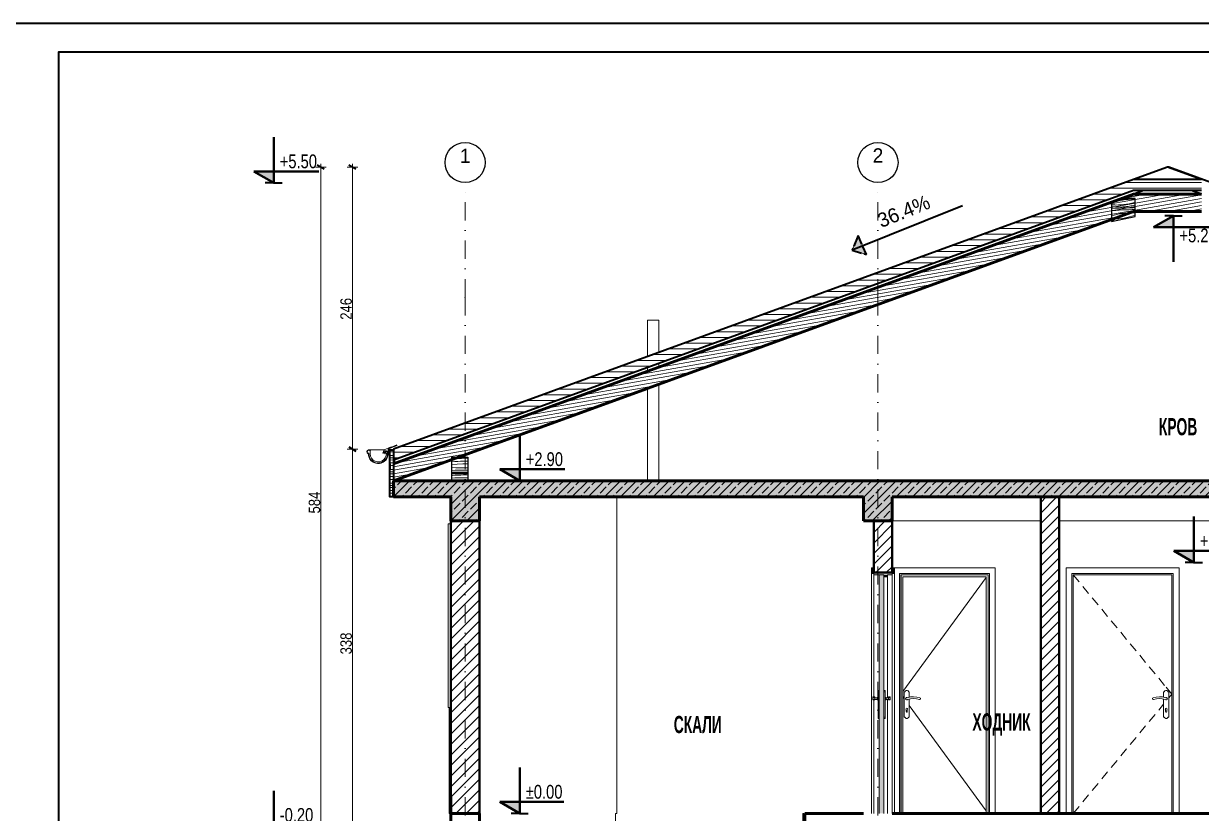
# Model space of a CAD drawing. Extents: x -1929 to 256751, y -18317 to 36108.
# Drawn here: x 102074 to 112345, y 10189 to 17075 of the extents above; entities that cross this region are included whole.
import ezdxf

# ---------------------------------------------------------------- set-up
doc = ezdxf.new("R2010")
doc.units = 0
doc.header["$LTSCALE"] = 5
doc.header["$MEASUREMENT"] = 0
doc.linetypes.add('- Осеви линии', pattern=[670.277762, 317.5, -176.388889, 0, -176.388874])
doc.linetypes.add('- Скирити линии', pattern=[245, 200, -45])
for name, color, linetype, lineweight in [('1', 8, 'Continuous', 13), ('101', 253, 'Continuous', 15), ('13', 54, 'Continuous', 18), ('141', 8, 'Continuous', 35), ('164', 255, 'Continuous', 15), ('18', 9, 'Continuous', 15), ('21', 7, 'Continuous', 50), ('27', 7, 'Continuous', 40), ('29', 7, 'Continuous', 50), ('41', 7, 'Continuous', 35), ('46', 9, 'Continuous', 35), ('7', 7, 'Continuous', 25), ('85', 252, 'Continuous', 20)]:
    doc.layers.add(name, color=color, linetype=linetype, lineweight=lineweight)
for name, color, linetype, lineweight, true_color in [('162', 7, 'Continuous', 15, 0xaaaaaa), ('168', 7, 'Continuous', 15, 0x5e5e5e), ('172', 7, 'Continuous', 15, 0xbf8080), ('174', 7, 'Continuous', 15, 0xc09f81), ('184', 7, 'Continuous', 0, 0xe8e8e8), ('3', 7, 'Continuous', 18, 0x7c7c7c), ('4', 7, 'Continuous', 20, 0x3e3e3e), ('45', 7, 'Continuous', 35, 0x404040), ('65', 7, 'Continuous', 20, 0x4e4e4e), ('81', 7, 'Continuous', 20, 0x6a6a6a), ('87', 7, 'Continuous', 20, 0x6a6a6a), ('88', 7, 'Continuous', 20, 0x5e5e5e), ('89', 7, 'Continuous', 20, 0x111111)]:
    doc.layers.add(name, color=color, linetype=linetype, lineweight=lineweight, true_color=true_color)
doc.styles.add('GENERATED_STYLE_4', font='arial.ttf')
doc.styles.add('GENERATED_STYLE_6', font='Cambria Math.ttf')
doc.styles.add('GENERATED_STYLE_7', font='GOTHICBI.TTF')
pattern_1 = [(45, (48941.574, 10189.11), (-45.96196, 45.96196), [])]
pattern_2 = [(45, (48941.57, 10189.11), (-70.71071, 70.71071), []), (45, (48906.22, 10224.47), (-70.71071, 70.71071), [75.00004, -25.00001])]
pattern_3 = [(10, (48941.574, 10189.113), (-5.209448, 29.544247), [])]
pattern_4 = [(0, (48941.574, 10189.113), (0, 50.000024), [])]

# ---------------------------------------------------------------- blocks, each defined once
blk = doc.blocks.new('*X247')
at = {"layer": '81', "color": 251, "linetype": 'Continuous', "lineweight": 20, "true_color": 0x6a6a6a}
for p, q in [((93.58, 221.14), (93.76, 221.14)), ((93.58, 220.58), (93.66, 220.58)), ((93.58, 220.13), (94.53, 220.18)), ((93.66, 220.58), (94.14, 220.62)), ((93.76, 221.14), (93.87, 221.15)), ((93.87, 221.15), (93.98, 221.15)), ((93.98, 221.15), (94.09, 221.16)), ((94.09, 221.16), (94.2, 221.16)), ((94.14, 220.62), (94.62, 220.65)), ((94.2, 221.16), (94.31, 221.17)), ((94.31, 221.17), (94.42, 221.17)), ((94.42, 221.17), (94.54, 221.17)), ((94.53, 220.18), (95.49, 220.21)), ((94.54, 221.17), (94.65, 221.18)), ((94.62, 220.65), (95.11, 220.67)), ((94.65, 221.18), (95.31, 221.19)), ((95.11, 220.67), (95.59, 220.68)), ((95.31, 221.19), (95.97, 221.2)), ((95.49, 220.21), (96.38, 220.21)), ((95.59, 220.68), (96.07, 220.69)), ((95.97, 221.2), (96.38, 221.19)), ((96.07, 220.69), (96.38, 220.69)), ((93.58, 219.57), (94.27, 219.56)), ((93.58, 219.09), (94.16, 219.11)), ((93.58, 218.75), (93.67, 218.75)), ((93.67, 218.75), (93.78, 218.76)), ((93.78, 218.76), (93.89, 218.76)), ((93.89, 218.76), (94, 218.77)), ((94, 218.77), (94.11, 218.77)), ((94.11, 218.77), (94.22, 218.77)), ((94.16, 219.11), (94.92, 219.13)), ((94.22, 218.77), (94.88, 218.79)), ((94.27, 219.56), (95.06, 219.56)), ((94.88, 218.79), (95.55, 218.79)), ((94.92, 219.13), (95.69, 219.15)), ((95.06, 219.56), (95.84, 219.55)), ((95.55, 218.79), (96.21, 218.79)), ((95.69, 219.15), (96.38, 219.15)), ((95.84, 219.55), (96.38, 219.55)), ((96.21, 218.79), (96.38, 218.78))]:
    blk.add_line(p, q, dxfattribs=at)
blk = doc.blocks.new('*X250')
at = {"layer": '81', "color": 251, "linetype": 'Continuous', "lineweight": 20, "true_color": 0x6a6a6a}
for p, q in [((208.65, 265.4), (208.7, 265.4)), ((208.65, 265.04), (208.94, 265.03)), ((208.7, 265.4), (208.83, 265.39)), ((208.83, 265.39), (208.97, 265.38)), ((208.94, 265.03), (209.35, 265.03)), ((208.97, 265.38), (209.11, 265.37)), ((209.11, 265.37), (209.25, 265.37)), ((209.25, 265.37), (209.38, 265.36)), ((209.26, 265.95), (209.55, 265.99)), ((209.35, 265.03), (209.77, 265.02)), ((209.85, 265.37), (209.38, 265.36)), ((209.55, 265.99), (209.98, 266.09)), ((209.77, 265.02), (210.19, 265.01)), ((210.32, 265.39), (209.85, 265.37)), ((209.98, 266.09), (210.41, 266.21)), ((210.19, 265.01), (210.3, 265.01)), ((210.3, 265.01), (210.41, 265.01)), ((210.79, 265.43), (210.32, 265.39)), ((210.41, 266.21), (210.49, 266.23)), ((210.41, 265.01), (210.51, 265.01)), ((210.49, 266.23), (210.56, 266.25)), ((210.51, 265.01), (210.62, 265.02)), ((210.56, 266.25), (210.64, 266.27)), ((210.62, 265.02), (210.73, 265.03)), ((210.64, 266.27), (210.72, 266.28)), ((210.72, 266.28), (210.8, 266.29)), ((210.73, 265.03), (210.83, 265.04)), ((211.26, 265.49), (210.79, 265.43)), ((210.8, 266.29), (210.87, 266.3)), ((210.83, 265.04), (210.94, 265.05)), ((210.87, 266.3), (210.95, 266.31)), ((210.94, 265.05), (211.05, 265.07)), ((210.95, 266.31), (211.03, 266.31)), ((211.03, 266.31), (211.3, 266.33)), ((211.29, 265.1), (211.05, 265.07)), ((211.72, 265.58), (211.26, 265.49)), ((211.54, 265.13), (211.29, 265.1)), ((211.3, 266.33), (211.56, 266.35)), ((211.78, 265.16), (211.54, 265.13)), ((211.56, 266.35), (211.83, 266.36)), ((212.18, 265.68), (211.72, 265.58)), ((212.02, 265.2), (211.78, 265.16)), ((211.83, 266.36), (212.1, 266.37)), ((212.26, 265.24), (212.02, 265.2)), ((212.1, 266.37), (212.36, 266.39)), ((212.63, 265.81), (212.18, 265.68)), ((212.5, 265.29), (212.26, 265.24)), ((212.36, 266.39), (212.63, 266.39)), ((212.74, 265.34), (212.5, 265.29)), ((212.63, 266.39), (212.78, 266.4)), ((212.78, 265.85), (212.63, 265.81)), ((212.78, 265.35), (212.74, 265.34)), ((208.65, 264.76), (208.66, 264.76)), ((208.65, 264.36), (208.84, 264.38)), ((208.65, 263.52), (208.69, 263.53)), ((208.65, 262.97), (208.68, 262.97)), ((208.66, 264.76), (209.36, 264.79)), ((208.68, 262.97), (208.82, 262.96)), ((208.69, 263.53), (209.13, 263.59)), ((208.82, 262.96), (208.96, 262.96)), ((208.84, 264.38), (209.41, 264.42)), ((209.43, 262.96), (208.96, 262.96)), ((209.13, 263.59), (209.56, 263.68)), ((209.36, 264.79), (210.06, 264.82)), ((209.41, 264.42), (209.98, 264.46)), ((209.9, 262.98), (209.43, 262.96)), ((209.56, 263.68), (209.99, 263.8)), ((210.37, 263.03), (209.9, 262.98)), ((209.98, 264.46), (210.55, 264.5)), ((209.99, 263.8), (210.06, 263.83)), ((210.06, 264.82), (210.75, 264.85)), ((210.06, 263.83), (210.14, 263.85)), ((210.14, 263.85), (210.22, 263.86)), ((210.22, 263.86), (210.29, 263.88)), ((210.29, 263.88), (210.37, 263.89)), ((210.37, 263.89), (210.45, 263.9)), ((210.83, 263.09), (210.37, 263.03)), ((210.45, 263.9), (210.53, 263.91)), ((210.53, 263.91), (210.61, 263.91)), ((210.55, 264.5), (211.12, 264.52)), ((210.61, 263.91), (210.87, 263.93)), ((210.75, 264.85), (211.45, 264.86)), ((211.3, 263.17), (210.83, 263.09)), ((210.87, 263.93), (211.14, 263.94)), ((211.12, 264.52), (211.69, 264.54)), ((211.14, 263.94), (211.41, 263.96)), ((211.76, 263.28), (211.3, 263.17)), ((211.41, 263.96), (211.67, 263.97)), ((211.45, 264.86), (212.15, 264.88)), ((211.67, 263.97), (211.94, 263.98)), ((211.69, 264.54), (212.26, 264.56)), ((212.21, 263.4), (211.76, 263.28)), ((211.94, 263.98), (212.2, 263.99)), ((212.15, 264.88), (212.24, 264.88)), ((212.2, 263.99), (212.47, 264)), ((212.66, 263.55), (212.21, 263.4)), ((212.24, 264.88), (212.34, 264.89)), ((212.26, 264.56), (212.78, 264.56)), ((212.34, 264.89), (212.43, 264.89)), ((212.43, 264.89), (212.52, 264.9)), ((212.47, 264), (212.74, 264)), ((212.52, 264.9), (212.62, 264.9)), ((212.62, 264.9), (212.71, 264.9)), ((212.66, 263.55), (212.78, 263.55)), ((212.71, 264.9), (212.78, 264.91)), ((212.74, 264), (212.78, 264.01)), ((208.65, 262.63), (208.93, 262.62)), ((208.93, 262.62), (209.21, 262.62))]:
    blk.add_line(p, q, dxfattribs=at)
blk = doc.blocks.new('*X251')
at = {"layer": '81', "color": 251, "linetype": 'Continuous', "lineweight": 20, "true_color": 0x6a6a6a}
for p, q in [((82.81, 222.3), (83.41, 222.32)), ((82.81, 221.68), (83.05, 221.68)), ((82.81, 221.25), (82.92, 221.25)), ((82.81, 220.9), (82.88, 220.9)), ((82.81, 220.39), (83.16, 220.4)), ((82.81, 219.91), (83.06, 219.92)), ((82.88, 220.9), (83.41, 220.91)), ((82.92, 221.25), (83.41, 221.26)), ((83.05, 221.68), (83.41, 221.67)), ((83.06, 219.92), (83.41, 219.92)), ((83.16, 220.4), (83.41, 220.4)), ((82.81, 219.27), (83.41, 219.27)), ((82.81, 218.85), (83.25, 218.86)), ((82.81, 218.5), (83.11, 218.51)), ((82.81, 218), (83.22, 218)), ((83.11, 218.51), (83.41, 218.5)), ((83.22, 218), (83.41, 218)), ((83.25, 218.86), (83.41, 218.86)), ((82.81, 217.52), (83.41, 217.52)), ((82.81, 216.87), (82.99, 216.86)), ((82.81, 216.46), (82.83, 216.46)), ((82.81, 216.1), (83.35, 216.1)), ((82.83, 216.46), (83.41, 216.46)), ((82.99, 216.86), (83.41, 216.86)), ((83.35, 216.1), (83.41, 216.1)), ((82.81, 215.6), (83.28, 215.6)), ((82.81, 215.12), (83.17, 215.12)), ((83.17, 215.12), (83.41, 215.12)), ((83.28, 215.6), (83.41, 215.6))]:
    blk.add_line(p, q, dxfattribs=at)
blk = doc.blocks.new('*X252')
at = {"layer": '81', "color": 251, "linetype": 'Continuous', "lineweight": 20, "true_color": 0x6a6a6a}
for p, q in [((93.58, 218.21), (93.72, 218.22)), ((93.58, 217.75), (94.11, 217.77)), ((93.72, 218.22), (94.2, 218.24)), ((94.11, 217.77), (95.07, 217.8)), ((94.2, 218.24), (94.68, 218.27)), ((94.68, 218.27), (95.17, 218.28)), ((95.07, 217.8), (96.02, 217.81)), ((95.17, 218.28), (95.65, 218.29)), ((95.65, 218.29), (96.13, 218.29)), ((96.02, 217.81), (96.38, 217.8)), ((96.13, 218.29), (96.38, 218.28))]:
    blk.add_line(p, q, dxfattribs=at)

msp = doc.modelspace()

# ---------------------------------------------------------------- hatches: boundary and pattern name
at = {"linetype": 'Continuous', "lineweight": 0}
for points in [[(104255.2, 15685.7), (104255.2, 15785.7), (104082.2, 15785.7)], [(112100.6, 15399.5), (111927.6, 15299.5), (112100.6, 15299.5)], [(106400.4, 13089.1), (106400.4, 13189.1), (106227.4, 13189.1)], [(112278.2, 12377.6), (112278.2, 12477.6), (112105.2, 12477.6)], [(106400.4, 10189.1), (106400.4, 10289.1), (106227.4, 10289.1)]]:
    msp.add_hatch(color=256, dxfattribs=at).paths.add_polyline_path(points)
at = {"layer": '1', "linetype": 'Continuous', "lineweight": 13, "true_color": 0x2b2b2b}
h = msp.add_hatch(dxfattribs=at)
h.set_pattern_fill('1_СТОМАНОБЕТОН_0001', color=250, scale=50.000024, style=0, pattern_type=2)
h.set_pattern_definition(pattern_2)
h.paths.add_polyline_path([(105799.4, 13089.1), (105299.4, 13089.1), (105299.4, 12949.1), (105799.4, 12949.1)])
h = msp.add_hatch(dxfattribs=at)
h.set_pattern_fill('1_СТОМАНОБЕТОН_0001', color=250, scale=50.000024, style=0, pattern_type=2)
h.set_pattern_definition(pattern_2)
h.paths.add_polyline_path([(105799.4, 13089.1), (105799.4, 12739.1), (106049.4, 12739.1), (106049.4, 13089.1)])
h = msp.add_hatch(dxfattribs=at)
h.set_pattern_fill('1_СТОМАНОБЕТОН_0001', color=250, scale=50.000024, style=0, pattern_type=2)
h.set_pattern_definition(pattern_2)
h.paths.add_polyline_path([(109397.1, 12949.1), (109397.1, 13089.1), (106049.4, 13089.1), (106049.4, 12949.1)])
h = msp.add_hatch(dxfattribs=at)
h.set_pattern_fill('1_СТОМАНОБЕТОН_0001', color=250, scale=50.000024, style=0, pattern_type=2)
h.set_pattern_definition(pattern_2)
h.paths.add_polyline_path([(109647.1, 13089.1), (109397.1, 13089.1), (109397.1, 12739.1), (109647.1, 12739.1)])
h = msp.add_hatch(dxfattribs=at)
h.set_pattern_fill('1_СТОМАНОБЕТОН_0001', color=250, scale=50.000024, style=0, pattern_type=2)
h.set_pattern_definition(pattern_2)
h.paths.add_polyline_path([(109647.1, 13089.1), (109647.1, 12949.1), (114554.1, 12949.1), (114554.1, 13089.1)])
at = {"layer": '13', "linetype": 'Continuous', "lineweight": 18}
h = msp.add_hatch(dxfattribs=at)
h.set_pattern_fill('INSULATION_BATT__0001', color=54, scale=50.000024, style=0, pattern_type=2)
h.set_pattern_definition([(60, (48941.574, 10189.11), (-64.95194, 37.50002), []), (120, (48941.574, 10189.11), (64.95194, 37.50002), [])])
h.paths.add_polyline_path([(105807.6, 9899.1), (105707.7, 9899.1), (105707.7, 6589.1), (105807.7, 6589.1), (105807.6, 10339.1)])
at = {"layer": '162', "linetype": 'Continuous', "lineweight": 15, "true_color": 0xaaaaaa}
msp.add_hatch(color=253, dxfattribs=at).paths.add_polyline_path([(109351, 15226.3), (109299, 15101.1), (109424.5, 15061.6)])
at = {"layer": '168', "linetype": 'Continuous', "lineweight": 15, "true_color": 0x5e5e5e}
h = msp.add_hatch(dxfattribs=at)
h.set_pattern_fill('COMMON_BRICK_0001', color=251, scale=50.000024, style=0, pattern_type=2)
h.set_pattern_definition(pattern_1)
h.paths.add_polyline_path([(110943.5, 10189.1), (111103.5, 10189.1), (111103.5, 12949.1), (110943.5, 12949.1)])
h = msp.add_hatch(dxfattribs=at)
h.set_pattern_fill('COMMON_BRICK_0001', color=251, scale=50.000024, style=0, pattern_type=2)
h.set_pattern_definition(pattern_1)
h.paths.add_polyline_path([(106049.4, 12739.1), (105799.4, 12739.1), (105799.4, 10189.1), (106049.4, 10189.1)])
h = msp.add_hatch(dxfattribs=at)
h.set_pattern_fill('COMMON_BRICK_0001', color=251, scale=50.000024, style=0, pattern_type=2)
h.set_pattern_definition(pattern_1)
h.paths.add_polyline_path([(109647.1, 12289.1), (109647.1, 12739.1), (109487.1, 12739.1), (109487.1, 12289.1)])
at = {"layer": '172', "linetype": 'Continuous', "lineweight": 15, "true_color": 0xbf8080}
h = msp.add_hatch(dxfattribs=at)
h.set_pattern_fill('ROOF_TILE_0001', color=23, scale=50.000024, style=0, pattern_type=2)
h.set_pattern_definition(pattern_4)
h.paths.add_polyline_path([(111752.9, 15714.7), (105299.4, 13365.8), (105299.4, 13270), (111752.9, 15618.9)])
h = msp.add_hatch(dxfattribs=at)
h.set_pattern_fill('ROOF_TILE_0001', color=23, scale=50.000024, style=0, pattern_type=2)
h.set_pattern_definition(pattern_4)
h.paths.add_polyline_path([(112345.1, 15715), (111752.9, 15714.7), (111752.9, 15694.6), (111752.9, 15618.9), (112345.1, 15619.2)])
at = {"layer": '174', "linetype": 'Continuous', "lineweight": 15, "true_color": 0xc09f81}
h = msp.add_hatch(dxfattribs=at)
h.set_pattern_fill('4_10_ДЪРВЕСИНА_0001', color=33, scale=50.000024, style=0, pattern_type=2)
h.set_pattern_definition(pattern_3)
h.paths.add_polyline_path([(111752.9, 15587), (105299.4, 13238.1), (105299.4, 13089.1), (111752.9, 15438)])
h = msp.add_hatch(dxfattribs=at)
h.set_pattern_fill('4_10_ДЪРВЕСИНА_0001', color=33, scale=50.000024, style=0, pattern_type=2)
h.set_pattern_definition(pattern_3)
h.paths.add_polyline_path([(112345.1, 15587.3), (111752.9, 15587), (111752.9, 15438), (112345.1, 15438.3)])
at = {"layer": '18', "linetype": 'Continuous', "lineweight": 15}
for points in [[(105799.4, 13089.1), (105299.4, 13089.1), (105299.4, 12949.1), (105799.4, 12949.1)], [(105799.4, 13089.1), (105799.4, 12739.1), (106049.4, 12739.1), (106049.4, 13089.1)], [(109397.1, 12949.1), (109397.1, 13089.1), (106049.4, 13089.1), (106049.4, 12949.1)], [(109647.1, 13089.1), (109397.1, 13089.1), (109397.1, 12739.1), (109647.1, 12739.1)], [(109647.1, 13089.1), (109647.1, 12949.1), (114554.1, 12949.1), (114554.1, 13089.1)]]:
    msp.add_hatch(color=9, dxfattribs=at).paths.add_polyline_path(points)
at = {"layer": '184', "linetype": 'Continuous', "lineweight": 0, "true_color": 0xe8e8e8}
for points in [[(109468.1, 12281.1), (109487.1, 12281.1), (109487.1, 12331.1), (109468.1, 12331.1)], [(109666.1, 12281.1), (109666.1, 12331.1), (109647.1, 12331.1), (109647.1, 12281.1)], [(109487.1, 12269.1), (109647.1, 12269.1), (109647.1, 12289.1), (109487.1, 12289.1)], [(109535.1, 10189.1), (109575.1, 10189.1), (109575.1, 12269.1), (109535.1, 12269.1)], [(109575.1, 12253.1), (109607.1, 12253.1), (109607.1, 12269.1), (109575.1, 12269.1)]]:
    msp.add_hatch(color=254, dxfattribs=at).paths.add_polyline_path(points)

# ---------------------------------------------------------------- linework, layer by layer
at = {"layer": '1', "linetype": 'Continuous', "lineweight": 13}
msp.add_line((105083.9, 13358.4), (105218.5, 13358.4), dxfattribs=at)
at = {"layer": '1', "color": 250, "linetype": 'Continuous', "lineweight": 13, "true_color": 0x2b2b2b, "flags": 128}
for points in [[(109351, 15226.3), (109299, 15101.1), (109424.5, 15061.6)], [(105807.6, 9899.1), (105707.7, 9899.1), (105707.7, 6589.1), (105807.7, 6589.1), (105807.6, 10339.1)]]:
    msp.add_lwpolyline(points, close=True, dxfattribs=at)
for points in [[(105099, 13346.8, 1.5649102), (105076.9, 13326.7)], [(105099, 13346.8, 1.5649102), (105076.9, 13326.7)], [(105254, 13366.3), (105247.3, 13315.6, -0.9375265), (105084.6, 13325.2), (105084.7, 13329), (105080, 13329.6), (105079.9, 13325.7, 0.9410592), (105252, 13315), (105258.7, 13366.4)], [(105245.8, 13317), (105247.6, 13336.5, 1.9320395), (105228.2, 13325.1)], [(105245.8, 13317), (105247.6, 13336.5, 1.9320395), (105228.2, 13325.1)]]:
    msp.add_lwpolyline(points, format="xyb", dxfattribs=at)
for points in [[(105278.6, 13383.8), (105219.3, 13360.1), (105206.9, 13331), (105211.2, 13329.2), (105215.9, 13340)], [(105283.7, 13383.2), (105252.2, 13370.6)], [(105254, 13366.3), (105285.5, 13378.9)], [(105330.2, 13401.8), (105283.7, 13383.2)], [(105285.5, 13378.9), (105331.9, 13397.5)], [(105299.4, 13365.8), (105299.4, 13270), (105299.4, 13238.1), (105299.4, 13089.1)]]:
    msp.add_lwpolyline(points, dxfattribs=at)
at = {"layer": '1', "color": 250, "linetype": 'Continuous', "lineweight": 13, "true_color": 0x2b2b2b}
for centre, radius, start, end in [((105083.9, 13342.4), 13.9, 9.69195, 244.15918), ((105083.9, 13342.4), 13.9, 9.68887, 244.15611), ((105166.4, 13325.4), 71.5, 164.32559, 3.11254), ((105166.4, 13325.4), 71.5, 164.32252, 3.10947), ((105235.9, 13337.1), 8, 353.08861, 283.95205), ((105235.9, 13337.1), 8, 353.08554, 283.94898)]:
    msp.add_arc(centre, radius, start, end, dxfattribs=at)
at = {"layer": '101', "color": 253, "linetype": 'Continuous', "lineweight": 15}
for p, q in [((109666.1, 12331.1), (109667.3, 12331.1)), ((109667.3, 12331.1), (109667.3, 10189.1)), ((109667.9, 12331.1), (109667.3, 12331.1)), ((109668, 10189.1), (109667.9, 12331.1)), ((109667.9, 12331.1), (109669.3, 12331.1)), ((110547.2, 12331.1), (109669.3, 12331.1)), ((109669.3, 12331.1), (109669.3, 10189.1)), ((110547.2, 10189.1), (110547.2, 12331.1)), ((110547.2, 10189.1), (110547.2, 12331.1)), ((110547.2, 12331.1), (110547.2, 12331.1)), ((111165.6, 10189.1), (111165.6, 12331.1)), ((111165.6, 12331.1), (112149.6, 12331.1)), ((112149.6, 12331.1), (112149.6, 10189.1)), ((112149.6, 12331.1), (112149.7, 12331.1)), ((112149.7, 12331.1), (112149.7, 10189.1)), ((109469.2, 10189.1), (109469.2, 12281.1)), ((109487.1, 12281.1), (109487.1, 12269.1)), ((109488.2, 11206.2), (109488.2, 12269.1)), ((109535.1, 12269.1), (109535.1, 10189.1)), ((109607.1, 12253.1), (109575.1, 12253.1)), ((109576.2, 11261.1), (109576.2, 12253.1)), ((109607.1, 12269.1), (109607.1, 12253.1)), ((109647.1, 12269.1), (109607.1, 12269.1)), ((109608.2, 12253.1), (109607.1, 12253.1)), ((109608.2, 12269.1), (109608.2, 12253.1)), ((109608.2, 11197.1), (109608.2, 12253.1)), ((109608.2, 12253.1), (109608.2, 11197.1)), ((109647.1, 12281.1), (109647.1, 12269.1)), ((109648.2, 12269.1), (109647.1, 12269.1)), ((109648.2, 10189.1), (109648.2, 12281.1)), ((109648.2, 10189.1), (109648.2, 12269.1)), ((109667.2, 12281.1), (109666.1, 12281.1)), ((109667.2, 10189.1), (109667.2, 12281.1)), ((109668, 12281.1), (109668, 10189.1)), ((109669.2, 12281.1), (109668, 12281.1)), ((109669.2, 10189.1), (109669.2, 12281.1)), ((109713.2, 10189.1), (109713.2, 12281.1)), ((109713.2, 10189.1), (109713.2, 12281.1)), ((109713.2, 12281.1), (110497.2, 12281.1)), ((109725.2, 10189.1), (109725.2, 12269.1)), ((109725.2, 12269.1), (110485.2, 12269.1)), ((109725.3, 12269.1), (109725.3, 12253.1)), ((109725.3, 12253.1), (109725.3, 10189.1)), ((109741.3, 10189.1), (109741.3, 12253.1)), ((109741.3, 10189.1), (109741.3, 12253.1)), ((109741.3, 12253.1), (110469.3, 12253.1)), ((110469.3, 12253.1), (110469.3, 10189.1)), ((110485.2, 12269.1), (110485.2, 10189.1)), ((110497.2, 12281.1), (110497.2, 10189.1)), ((111215.6, 12281.1), (111215.6, 10189.1)), ((112099.6, 12281.1), (111215.6, 12281.1)), ((111215.7, 12281.1), (111215.7, 10189.1)), ((111227.7, 12269.1), (111227.7, 10189.1)), ((111227.7, 12269.1), (111227.7, 10189.1)), ((112087.7, 12269.1), (111227.7, 12269.1)), ((112087.7, 10189.1), (112087.7, 12269.1)), ((112099.6, 10189.1), (112099.6, 12281.1)), ((109481, 11203.4), (109480.9, 11196.3)), ((109480.9, 11196.3), (109480.9, 11192.8)), ((109495.9, 11196.3), (109480.9, 11196.3)), ((109495.9, 11196.3), (109480.9, 11196.3)), ((109481, 11206.2), (109481, 11203.4)), ((109496, 11206.2), (109481, 11206.2)), ((109496, 11203.4), (109495.9, 11196.3)), ((109495.9, 11196.3), (109495.9, 11192.8)), ((109496.1, 11204.4), (109496, 11206.2)), ((109496, 11206.2), (109496, 11203.4)), ((109496.1, 11198.2), (109496.1, 11204.4)), ((109496.1, 11197.1), (109496.1, 11198.9)), ((109496.1, 11198.9), (109496.1, 11198.2)), ((109496.1, 11195.6), (109496.1, 11197.1)), ((109496.1, 11197.1), (109516.1, 11197.1)), ((109516.1, 11197.1), (109518.1, 11199.1)), ((109516.1, 11195.6), (109516.1, 11197.1)), ((109518.1, 11199.1), (109526.1, 11199.1)), ((109526.1, 11256.7), (109526.1, 11261.1)), ((109535.1, 11261.1), (109526.1, 11261.1)), ((109526.1, 11249.1), (109526.1, 11256.7)), ((109526.1, 11029.1), (109526.1, 11249.1)), ((109535.1, 11249.1), (109526.1, 11249.1)), ((109576.1, 11256.7), (109576.1, 11261.1)), ((109576.1, 11261.1), (109586.1, 11261.1)), ((109576.1, 11249.1), (109576.1, 11256.7)), ((109576.1, 11029.1), (109576.1, 11249.1)), ((109576.1, 11249.1), (109586.1, 11249.1)), ((109586.1, 11261.1), (109586.1, 11256.7)), ((109586.1, 11256.7), (109586.1, 11261.1)), ((109586.1, 11256.7), (109586.1, 11249.1)), ((109586.1, 11249.1), (109586.1, 11256.7)), ((109586.1, 11249.1), (109586.2, 11199.1)), ((109586.1, 11029.1), (109586.1, 11249.1)), ((109586.1, 11197.2), (109586.1, 11199.1)), ((109594.1, 11199.1), (109586.1, 11199.1)), ((109586.1, 11192.2), (109586.1, 11197.2)), ((109596.1, 11197.1), (109594.1, 11199.1)), ((109596.1, 11195.6), (109596.1, 11197.1)), ((109615.9, 11197.1), (109596.1, 11197.1)), ((109616, 11203.4), (109615.9, 11196.3)), ((109615.9, 11196.3), (109615.9, 11192.8)), ((109615.9, 11196.3), (109630.9, 11196.3)), ((109615.9, 11196.3), (109630.9, 11196.3)), ((109616, 11206.2), (109616, 11203.4)), ((109616, 11206.2), (109631, 11206.2)), ((109631, 11203.4), (109630.9, 11196.3)), ((109630.9, 11196.3), (109630.9, 11192.8)), ((109631.1, 11204.4), (109631, 11206.2)), ((109631, 11206.2), (109631, 11203.4)), ((109631.1, 11198.2), (109631.1, 11204.4)), ((109631.1, 11195.5), (109631.1, 11198.9)), ((109631.1, 11198.9), (109631.1, 11198.2)), ((109758.5, 11249.1), (109752.8, 11249.1)), ((109752.8, 11249.1), (109752.8, 11029.1)), ((109763.1, 11256.7), (109758.5, 11249.1)), ((109770.9, 11261.1), (109763.1, 11256.7)), ((109767.6, 11195.5), (109773.1, 11198.9)), ((109769.4, 11197.2), (109768.7, 11196.2)), ((109771.4, 11197.8), (109769.4, 11197.2)), ((109779.8, 11261.1), (109770.9, 11261.1)), ((109773.1, 11198.9), (109779.5, 11198.2)), ((109775.3, 11199.1), (109774.2, 11198.8)), ((109777.6, 11198.4), (109775.3, 11199.1)), ((109779.5, 11198.2), (109806.7, 11204.4)), ((109779.5, 11198.2), (109779.5, 11198.2)), ((109787.5, 11256.7), (109779.8, 11261.1)), ((109792.1, 11249.1), (109787.5, 11256.7)), ((109787.5, 11256.7), (109787.5, 11256.7)), ((109792.1, 11249.1), (109787.5, 11256.7)), ((109797.8, 11249.1), (109792.1, 11249.1)), ((109797.8, 11202.4), (109797.8, 11249.1)), ((109797.8, 11202.4), (109797.8, 11249.1)), ((109806.7, 11204.4), (109834.6, 11206.2)), ((109834.6, 11206.2), (109862.5, 11203.4)), ((109862.5, 11203.4), (109862.5, 11203.4)), ((109862.5, 11203.4), (109889.5, 11196.3)), ((109889.5, 11196.3), (109893.9, 11192.8)), ((109889.5, 11196.3), (109889.5, 11196.3)), ((109889.5, 11196.3), (109893.9, 11192.8)), ((111923.4, 11196.3), (111919, 11192.8)), ((111950.4, 11203.4), (111923.4, 11196.3)), ((111923.4, 11196.3), (111923.4, 11196.3)), ((111923.4, 11196.3), (111923.4, 11196.3)), ((111978.2, 11206.2), (111950.4, 11203.4)), ((112006.2, 11204.4), (111978.2, 11206.2)), ((112006.2, 11204.4), (112006.2, 11204.4)), ((112033.4, 11198.2), (112006.2, 11204.4)), ((112015.2, 11202.3), (112015.2, 11249.1)), ((112015.2, 11249.1), (112020.9, 11249.1)), ((112020.9, 11249.1), (112025.5, 11256.7)), ((112025.5, 11256.7), (112033.3, 11261.1)), ((112033.3, 11261.1), (112042.2, 11261.1)), ((112039.8, 11198.9), (112033.4, 11198.2)), ((112033.4, 11198.2), (112033.4, 11198.2)), ((112035.5, 11198.4), (112037.7, 11199.1)), ((112037.7, 11199.1), (112038.8, 11198.8)), ((112045.3, 11195.5), (112039.8, 11198.9)), ((112045.3, 11195.5), (112039.8, 11198.9)), ((112041.4, 11197.9), (112043.6, 11197.2)), ((112042.2, 11261.1), (112049.9, 11256.7)), ((112043.6, 11197.2), (112044.4, 11196.1)), ((112049.9, 11256.7), (112049.9, 11256.7)), ((112049.9, 11256.7), (112054.5, 11249.1)), ((112049.9, 11256.7), (112054.5, 11249.1)), ((112054.5, 11249.1), (112060.2, 11249.1)), ((112060.2, 11249.1), (112060.2, 11029.1)), ((112060.2, 11249.1), (112060.2, 11029.1)), ((105784.9, 10189.1), (105784.9, 11114.1)), ((109480.9, 11192.8), (109480.9, 11187.2)), ((109480.9, 11187.2), (109480.9, 11182.7)), ((109480.9, 11182.7), (109481, 11181.8)), ((109481, 11181.8), (109481.1, 11179.7)), ((109496, 11181.8), (109481, 11181.8)), ((109481.1, 11179.7), (109481.1, 11179.6)), ((109496.1, 11179.6), (109481.1, 11179.6)), ((109488.2, 10189.1), (109488.2, 11179.6)), ((109495.9, 11192.8), (109495.9, 11187.2)), ((109495.9, 11187.2), (109495.9, 11182.7)), ((109495.9, 11182.7), (109496, 11181.8)), ((109496, 11188.3), (109496, 11190.8)), ((109496, 11190.8), (109496.1, 11189.3)), ((109496, 11181.8), (109496, 11188.3)), ((109496.1, 11183.8), (109496, 11183.8)), ((109496, 11183.8), (109496, 11183.8)), ((109496.1, 11191.6), (109496.1, 11195.6)), ((109496.1, 11186.6), (109496.1, 11191.6)), ((109496.1, 11189.3), (109496.1, 11183.8)), ((109496.1, 11183.8), (109496.1, 11186.6)), ((109496.1, 11183.8), (109496.1, 11183.8)), ((109496.1, 11183.8), (109496.1, 11179.7)), ((109496.1, 11181.1), (109496.1, 11182.6)), ((109496.1, 11179.6), (109496.1, 11181.1)), ((109496.1, 11181.1), (109516.1, 11181.1)), ((109496.1, 11179.7), (109496.1, 11179.6)), ((109516.1, 11191.6), (109516.1, 11195.6)), ((109516.1, 11186.6), (109516.1, 11191.6)), ((109516.1, 11182.6), (109516.1, 11186.6)), ((109516.1, 11181.1), (109516.1, 11182.6)), ((109516.1, 11181.1), (109518.1, 11179.1)), ((109518.1, 11179.1), (109526.1, 11179.1)), ((109586.1, 11186), (109586.1, 11192.2)), ((109586.1, 11181), (109586.1, 11186)), ((109586.1, 11179.1), (109586.1, 11181)), ((109594.1, 11179.1), (109586.1, 11179.1)), ((109586.1, 11104.3), (109586.1, 11106.5)), ((109586.1, 11106.5), (109586.1, 11104.3)), ((109586.1, 11104.3), (109586.1, 11098.8)), ((109586.1, 11098.8), (109586.1, 11104.3)), ((109586.1, 11098.8), (109586.1, 11093.5)), ((109586.1, 11093.5), (109586.1, 11098.8)), ((109586.1, 11093.5), (109586.1, 11076.6)), ((109586.1, 11076.6), (109586.1, 11093.5)), ((109586.2, 11179.1), (109586.2, 11029.1)), ((109596.1, 11181.1), (109594.1, 11179.1)), ((109596.1, 11191.6), (109596.1, 11195.6)), ((109596.1, 11186.6), (109596.1, 11191.6)), ((109596.1, 11182.6), (109596.1, 11186.6)), ((109596.1, 11181.1), (109596.1, 11182.6)), ((109616.1, 11181.1), (109596.1, 11181.1)), ((109608.2, 10189.1), (109608.2, 11181.1)), ((109608.2, 11181.1), (109608.2, 10189.1)), ((109615.9, 11192.8), (109615.9, 11187.2)), ((109615.9, 11187.2), (109615.9, 11182.7)), ((109615.9, 11182.7), (109616, 11181.8)), ((109616, 11181.8), (109616.1, 11179.7)), ((109616, 11181.8), (109631, 11181.8)), ((109616.1, 11179.7), (109616.1, 11179.6)), ((109616.1, 11179.6), (109631.1, 11179.6)), ((109630.9, 11192.8), (109630.9, 11187.2)), ((109630.9, 11187.2), (109630.9, 11182.7)), ((109630.9, 11182.7), (109631, 11181.8)), ((109631, 11188.3), (109631, 11190.8)), ((109631, 11190.8), (109631.1, 11189.3)), ((109631, 11181.8), (109631, 11188.3)), ((109631, 11183.8), (109631.1, 11183.8)), ((109631.1, 11189.5), (109631.1, 11195.5)), ((109631.1, 11183.3), (109631.1, 11189.5)), ((109631.1, 11189.3), (109631.1, 11183.8)), ((109631.1, 11183.8), (109631.1, 11183.8)), ((109631.1, 11183.8), (109631.1, 11179.7)), ((109631.1, 11183.8), (109631.1, 11183.8)), ((109631.1, 11179.6), (109631.1, 11183.3)), ((109631.1, 11179.7), (109631.1, 11179.6)), ((109765.3, 11189.5), (109767.6, 11195.5)), ((109767.1, 11183.3), (109765.3, 11189.5)), ((109766.9, 11193.7), (109765.8, 11192.2)), ((109765.8, 11192.2), (109765.8, 11190.9)), ((109765.8, 11187.7), (109765.8, 11186)), ((109765.8, 11186), (109766.6, 11184.9)), ((109772.3, 11179.6), (109767.1, 11183.3)), ((109767.8, 11098.8), (109769.9, 11104.3)), ((109770.3, 11093.5), (109767.8, 11098.8)), ((109770, 11104.3), (109767.9, 11098.8)), ((109767.9, 11098.8), (109770.3, 11093.5)), ((109768.5, 11182.3), (109769.4, 11181)), ((109769.4, 11181), (109771, 11180.5)), ((109769.9, 11104.3), (109775.3, 11106.5)), ((109770.3, 11076.6), (109770.3, 11093.5)), ((109770.3, 11093.5), (109770.3, 11076.6)), ((109778.7, 11179.7), (109772.3, 11179.6)), ((109773.8, 11179.6), (109775.3, 11179.1)), ((109775.3, 11179.1), (109777.1, 11179.7)), ((109775.3, 11106.5), (109780.7, 11104.3)), ((109775.3, 11106.5), (109775.3, 11106.5)), ((109783.7, 11183.8), (109778.7, 11179.7)), ((109778.8, 11179.7), (109778.7, 11179.7)), ((109783.7, 11183.8), (109778.8, 11179.7)), ((109779.8, 11180.6), (109781.2, 11181)), ((109782.8, 11098.8), (109780.3, 11093.5)), ((109780.3, 11093.5), (109780.3, 11076.6)), ((109780.7, 11104.3), (109782.8, 11098.8)), ((109781.2, 11181), (109782.5, 11182.8)), ((109809, 11189.3), (109783.7, 11183.8)), ((109783.7, 11183.8), (109783.7, 11183.8)), ((109797.8, 11029.1), (109797.8, 11186.9)), ((109797.8, 11029.1), (109797.8, 11186.9)), ((109834.8, 11190.8), (109809, 11189.3)), ((109809, 11189.3), (109809, 11189.3)), ((109834.8, 11190.8), (109834.8, 11190.8)), ((109860.6, 11188.3), (109834.8, 11190.8)), ((109885.6, 11181.8), (109860.6, 11188.3)), ((109891.2, 11182.7), (109885.6, 11181.8)), ((109894.6, 11187.2), (109891.2, 11182.7)), ((109894.6, 11187.2), (109891.2, 11182.7)), ((109891.2, 11182.7), (109891.2, 11182.7)), ((109893.9, 11192.8), (109894.6, 11187.2)), ((109893.9, 11192.8), (109894.6, 11187.2)), ((111919, 11192.8), (111918.3, 11187.2)), ((111918.3, 11187.2), (111921.7, 11182.7)), ((111921.7, 11182.7), (111927.2, 11181.8)), ((111927.2, 11181.8), (111952.3, 11188.3)), ((111952.3, 11188.3), (111978.1, 11190.8)), ((111952.3, 11188.3), (111952.3, 11188.3)), ((111978.1, 11190.8), (111978.1, 11190.8)), ((111978.1, 11190.8), (112003.9, 11189.3)), ((112003.9, 11189.3), (112029.2, 11183.8)), ((112015.2, 11029.1), (112015.2, 11186.8)), ((112029.2, 11183.8), (112029.2, 11183.8)), ((112029.2, 11183.8), (112034.2, 11179.7)), ((112030.2, 11098.8), (112032.3, 11104.3)), ((112032.7, 11093.5), (112030.2, 11098.8)), ((112032.4, 11104.3), (112030.3, 11098.8)), ((112030.3, 11098.8), (112032.7, 11093.5)), ((112031.8, 11181), (112030.7, 11182.5)), ((112033.1, 11180.6), (112031.8, 11181)), ((112032.3, 11104.3), (112037.7, 11106.5)), ((112032.7, 11093.5), (112032.7, 11076.6)), ((112032.7, 11076.6), (112032.7, 11093.5)), ((112034.2, 11179.7), (112040.6, 11179.6)), ((112037.7, 11179.1), (112035.9, 11179.7)), ((112039.2, 11179.6), (112037.7, 11179.1)), ((112037.7, 11106.5), (112037.7, 11106.5)), ((112037.7, 11106.5), (112043.1, 11104.3)), ((112040.6, 11179.6), (112045.8, 11183.3)), ((112040.6, 11179.6), (112045.8, 11183.3)), ((112043.6, 11181), (112041.9, 11180.5)), ((112045.2, 11098.8), (112042.7, 11093.5)), ((112042.7, 11093.5), (112042.7, 11076.6)), ((112043.1, 11104.3), (112045.2, 11098.8)), ((112044.7, 11182.5), (112043.6, 11181)), ((112047.7, 11189.5), (112045.3, 11195.5)), ((112047.6, 11189.5), (112045.3, 11195.5)), ((112045.8, 11183.3), (112047.7, 11189.5)), ((112045.8, 11183.3), (112047.6, 11189.5)), ((112045.9, 11194), (112047.2, 11192.2)), ((112047.2, 11186), (112046.2, 11184.6)), ((112047.2, 11192.2), (112047.2, 11190.6)), ((112047.2, 11188), (112047.2, 11186)), ((109526.1, 11021.5), (109526.1, 11029.1)), ((109535.1, 11029.1), (109526.1, 11029.1)), ((109526.1, 11017.2), (109526.1, 11021.5)), ((109535.1, 11017.2), (109526.1, 11017.2)), ((109576.1, 11021.5), (109576.1, 11029.1)), ((109576.1, 11029.1), (109586.1, 11029.1)), ((109576.1, 11017.2), (109576.1, 11021.5)), ((109576.1, 11017.2), (109586.1, 11017.2)), ((109576.2, 10189.1), (109576.2, 11017.2)), ((109586.1, 11076.6), (109586.1, 11073.1)), ((109586.1, 11073.1), (109586.1, 11076.6)), ((109586.1, 11073.1), (109586.1, 11071.6)), ((109586.1, 11071.6), (109586.1, 11073.1)), ((109586.2, 11029.1), (109586.1, 11021.5)), ((109586.1, 11021.5), (109586.1, 11029.1)), ((109586.1, 11021.5), (109586.1, 11017.2)), ((109586.1, 11017.2), (109586.1, 11021.5)), ((109752.8, 11029.1), (109758.5, 11029.1)), ((109758.5, 11029.1), (109763.1, 11021.5)), ((109763.1, 11021.5), (109770.9, 11017.2)), ((109771.8, 11073.1), (109770.3, 11076.6)), ((109770.3, 11076.6), (109771.8, 11073.1)), ((109770.9, 11017.2), (109779.8, 11017.2)), ((109775.3, 11071.6), (109771.8, 11073.1)), ((109778.9, 11073.1), (109775.3, 11071.6)), ((109775.3, 11071.6), (109775.3, 11071.6)), ((109780.3, 11076.6), (109778.9, 11073.1)), ((109779.8, 11017.2), (109787.5, 11021.5)), ((109787.5, 11021.5), (109792.1, 11029.1)), ((109787.5, 11021.5), (109792.1, 11029.1)), ((109787.5, 11021.5), (109787.5, 11021.5)), ((109792.1, 11029.1), (109797.8, 11029.1)), ((112020.9, 11029.1), (112015.2, 11029.1)), ((112025.5, 11021.5), (112020.9, 11029.1)), ((112033.3, 11017.2), (112025.5, 11021.5)), ((112032.7, 11076.6), (112034.2, 11073.1)), ((112034.2, 11073.1), (112032.7, 11076.6)), ((112042.2, 11017.2), (112033.3, 11017.2)), ((112037.7, 11071.6), (112034.2, 11073.1)), ((112041.3, 11073.1), (112037.7, 11071.6)), ((112037.7, 11071.6), (112037.7, 11071.6)), ((112042.7, 11076.6), (112041.3, 11073.1)), ((112049.9, 11021.5), (112042.2, 11017.2)), ((112054.5, 11029.1), (112049.9, 11021.5)), ((112054.5, 11029.1), (112049.9, 11021.5)), ((112049.9, 11021.5), (112049.9, 11021.5)), ((112060.2, 11029.1), (112054.5, 11029.1)), ((105784.9, 10189.1), (105799.4, 10189.1)), ((108869.8, 10189.1), (108869.8, 10014.1)), ((108879.8, 10189.1), (108869.8, 10189.1)), ((108879.8, 10189.1), (108879.8, 10014.1))]:
    msp.add_line(p, q, dxfattribs=at)
at = {"layer": '101', "color": 253, "linetype": 'Continuous', "lineweight": 15, "flags": 128}
for points in [[(109575.1, 12269.1), (109535.1, 12269.1), (109487.1, 12269.1)], [(109575.1, 12269.1), (109575.1, 12253.1), (109575.1, 10189.1)]]:
    msp.add_lwpolyline(points, dxfattribs=at)
at = {"layer": '141', "linetype": 'Continuous', "lineweight": 35}
for p, q in [((104255.2, 15685.7), (104180.2, 15685.7)), ((104255.2, 15685.7), (104330.2, 15685.7)), ((112100.6, 15399.5), (112025.6, 15399.5)), ((112100.6, 15399.5), (112175.6, 15399.5)), ((106400.4, 13089.1), (106325.4, 13089.1)), ((106400.4, 13089.1), (106475.4, 13089.1)), ((112278.2, 12377.6), (112203.2, 12377.6)), ((112278.2, 12377.6), (112353.2, 12377.6)), ((106400.4, 10189.1), (106325.4, 10189.1)), ((106400.4, 10189.1), (106475.4, 10189.1))]:
    msp.add_line(p, q, dxfattribs=at)
at = {"layer": '164', "color": 255, "linetype": 'Continuous', "lineweight": 15}
for p, q in [((106053.4, 12949.1), (106053.4, 12739.1)), ((106050.6, 12739.1), (106052.1, 12739.1)), ((110943.5, 12739.1), (109651.1, 12739.1)), ((114553.4, 12739.1), (111107.5, 12739.1)), ((106053.4, 9839.1), (106053.4, 10189.1))]:
    msp.add_line(p, q, dxfattribs=at)
at = {"layer": '21', "color": 7, "linetype": 'Continuous', "lineweight": 50}
for p, q in [((111752.9, 15587), (105299.4, 13238.1)), ((112345.1, 15587.3), (111752.9, 15587)), ((111752.9, 15438), (105299.4, 13089.1)), ((112345.1, 15438.3), (111752.9, 15438))]:
    msp.add_line(p, q, dxfattribs=at)
at = {"layer": '27', "linetype": 'Continuous', "lineweight": 40}
for p, q in [((104255.2, 15685.7), (104255.2, 16085.7)), ((104255.2, 15685.7), (104082.2, 15785.7)), ((104082.2, 15785.7), (104255.2, 15785.7)), ((104255.2, 15785.7), (104649.4, 15785.7)), ((112100.6, 15399.5), (111927.6, 15299.5)), ((112100.6, 15399.5), (112100.6, 14999.5)), ((111927.6, 15299.5), (112100.6, 15299.5)), ((112100.6, 15299.5), (112494.9, 15299.5)), ((106400.4, 13089.1), (106400.4, 13489.1)), ((106400.4, 13089.1), (106227.4, 13189.1)), ((106227.4, 13189.1), (106400.4, 13189.1)), ((106400.4, 13189.1), (106794.6, 13189.1)), ((110943.5, 12949.1), (110943.5, 10189.1)), ((111103.5, 12949.1), (111103.5, 10189.1)), ((105799.4, 12739.1), (105799.4, 10189.1)), ((106049.4, 12739.1), (106049.4, 10189.1)), ((112278.2, 12377.6), (112278.2, 12777.6)), ((112278.2, 12377.6), (112105.2, 12477.6)), ((112105.2, 12477.6), (112278.2, 12477.6)), ((112278.2, 12477.6), (112672.5, 12477.6)), ((109647.1, 12289.1), (109487.1, 12289.1)), ((106400.4, 10189.1), (106400.4, 10589.1)), ((104255.2, 9987.4), (104255.2, 10387.4)), ((106400.4, 10189.1), (106227.4, 10289.1)), ((106227.4, 10289.1), (106400.4, 10289.1)), ((106400.4, 10289.1), (106785.6, 10289.1))]:
    msp.add_line(p, q, dxfattribs=at)
at = {"layer": '27', "color": 7, "linetype": 'Continuous', "lineweight": 40, "flags": 128}
for points in [[(109487.1, 12739.1), (109487.1, 12331.1), (109487.1, 12289.1)], [(109647.1, 12739.1), (109647.1, 12331.1), (109647.1, 12289.1)]]:
    msp.add_lwpolyline(points, dxfattribs=at)
at = {"layer": '29', "linetype": 'Continuous', "lineweight": 50}
for p, q in [((105299.4, 13089.1), (105299.4, 12949.1)), ((105799.4, 13089.1), (105299.4, 13089.1)), ((106049.4, 13089.1), (105799.4, 13089.1)), ((109397.1, 13089.1), (106049.4, 13089.1)), ((109647.1, 13089.1), (109397.1, 13089.1)), ((114554.1, 13089.1), (109647.1, 13089.1)), ((105799.4, 12949.1), (105299.4, 12949.1)), ((105799.4, 12949.1), (105799.4, 12739.1)), ((106049.4, 12949.1), (106049.4, 12739.1)), ((109397.1, 12949.1), (106049.4, 12949.1)), ((109397.1, 12949.1), (109397.1, 12739.1)), ((109647.1, 12949.1), (109647.1, 12739.1)), ((110943.5, 12949.1), (109647.1, 12949.1)), ((111103.5, 12949.1), (110943.5, 12949.1)), ((114554.1, 12949.1), (111103.5, 12949.1)), ((106049.4, 12739.1), (105799.4, 12739.1)), ((109487.1, 12739.1), (109397.1, 12739.1)), ((109647.1, 12739.1), (109487.1, 12739.1)), ((105799.4, 10189.1), (105799.4, 9839.1)), ((106049.4, 10189.1), (105799.4, 10189.1)), ((106049.4, 10189.1), (106049.4, 9839.1)), ((108885.4, 10189.1), (108885.4, 10049.1)), ((109397.1, 10189.1), (108885.4, 10189.1)), ((110943.5, 10189.1), (109647.1, 10189.1)), ((111103.5, 10189.1), (110943.5, 10189.1)), ((114548.5, 10189.1), (111103.5, 10189.1))]:
    msp.add_line(p, q, dxfattribs=at)
at = {"layer": '3', "color": 8, "linetype": 'Continuous', "lineweight": 18, "true_color": 0x7c7c7c}
for p, q in [((105775.6, 12664.1), (105775.6, 12714.1)), ((105799.4, 12714.1), (105775.6, 12714.1)), ((105775.6, 11164.1), (105775.6, 12664.1)), ((109468.1, 12331.1), (109468.1, 12281.1)), ((109487.1, 12331.1), (109468.1, 12331.1)), ((109666.1, 12331.1), (109647.1, 12331.1)), ((109666.1, 12331.1), (109666.1, 12281.1)), ((109487.1, 12281.1), (109468.1, 12281.1)), ((109666.1, 12281.1), (109647.1, 12281.1)), ((110469.3, 12247.2), (109741.3, 11251)), ((111227.7, 12269.1), (111278.7, 12207.5)), ((109535, 12164.2), (109535.1, 12099.6)), ((109575.2, 12173.2), (109576.3, 11261.1)), ((111310.6, 12168.9), (111361.6, 12107.3)), ((111393.4, 12068.7), (111444.4, 12007.1)), ((111476.3, 11968.6), (111527.2, 11906.9)), ((111559.1, 11868.4), (111610.1, 11806.7)), ((111642, 11768.2), (111692.9, 11706.5)), ((111724.8, 11668), (111775.8, 11606.4)), ((111807.6, 11567.8), (111858.6, 11506.2)), ((111890.5, 11467.6), (111941.5, 11406)), ((111973.3, 11367.5), (112024.3, 11305.8)), ((109752.8, 11191.5), (109741.3, 11207.2)), ((112036.7, 11290.8), (112087.7, 11229.2)), ((112060.2, 11195.9), (112087.7, 11229)), ((105775.6, 11114.1), (105775.6, 11164.1)), ((105799.4, 11114.1), (105775.6, 11114.1)), ((109575.2, 10285), (109576.2, 11129.9)), ((110469.3, 10211.1), (109797.8, 11129.9)), ((111973.3, 11090.8), (112015.2, 11141.4)), ((111890.5, 10990.6), (111941.5, 11052.2)), ((111807.6, 10890.4), (111858.6, 10952.1)), ((111724.8, 10790.2), (111775.8, 10851.9)), ((111642, 10690), (111692.9, 10751.7)), ((111559.1, 10589.8), (111610.1, 10651.5)), ((111476.3, 10489.7), (111527.2, 10551.3)), ((111393.4, 10389.5), (111444.4, 10451.1)), ((109535, 10294.1), (109535.1, 10358.7)), ((111310.6, 10289.3), (111361.6, 10350.9)), ((111227.7, 10189.1), (111278.7, 10250.8))]:
    msp.add_line(p, q, dxfattribs=at)
at = {"layer": '4', "linetype": '- Осеви линии', "lineweight": 20, "ltscale": 0.1}
for p, q in [((105924.4, 14689.1), (105924.4, 15689.1)), ((105924.4, 14689.1), (105924.4, 15689.1)), ((105924.4, 14689.1), (105924.4, 15689.1)), ((109524.1, 14689.1), (109524.1, 15689.1)), ((109524.1, 14689.1), (109524.1, 15689.1)), ((109524.1, 14689.1), (109524.1, 15689.1)), ((105924.4, 14689.1), (105924.4, 5689.1)), ((105924.4, 14689.1), (105924.4, 5689.1)), ((105924.4, 14689.1), (105924.4, 5689.1)), ((109524.1, 14689.1), (109524.1, 5689.1)), ((109524.1, 14689.1), (109524.1, 5689.1)), ((109524.1, 14689.1), (109524.1, 5689.1))]:
    msp.add_line(p, q, dxfattribs=at)
at = {"layer": '4', "color": 250, "linetype": '- Осеви линии', "lineweight": 20, "true_color": 0x3e3e3e}
for p in [(105924.4, 14689.1), (105924.4, 14689.1), (105924.4, 14689.1), (105924.4, 14689.1), (105924.4, 14689.1), (105924.4, 14689.1), (109524.1, 14689.1), (109524.1, 14689.1), (109524.1, 14689.1), (109524.1, 14689.1), (109524.1, 14689.1), (109524.1, 14689.1)]:
    msp.add_point(p, dxfattribs=at)
at = {"layer": '41', "linetype": 'Continuous', "lineweight": 35}
for p, q in [((112049.9, 15822.6), (111752.9, 15714.7)), ((112059.4, 15822.6), (112049.9, 15822.6)), ((112345.1, 15715), (112049.9, 15822.6)), ((115359.4, 14621.5), (112059.4, 15822.6)), ((111752.9, 15714.7), (105299.4, 13365.8)), ((111752.9, 15618.9), (105299.4, 13270)), ((112345.1, 15715), (111752.9, 15714.7)), ((112345.1, 15619.2), (111752.9, 15618.9)), ((111840.9, 15618.9), (111771.3, 15593.6)), ((111840.9, 15618.9), (111771.3, 15593.6)), ((112345.1, 15587.3), (112257.7, 15619.2)), ((112345.1, 15587.3), (112257.7, 15619.2)), ((111771.3, 15593.6), (111752.9, 15587)), ((111771.3, 15593.6), (111752.9, 15587)), ((107614.4, 13928.1), (111762.8, 15438)), ((105309.4, 13089.1), (107514.4, 13891.7)), ((105309.4, 13241.7), (105309.4, 13270)), ((105268.7, 13238.1), (105268.7, 13188.1)), ((105299.4, 13089.1), (105299.4, 13089.1))]:
    msp.add_line(p, q, dxfattribs=at)
at = {"layer": '41', "color": 7, "linetype": 'Continuous', "lineweight": 35, "ltscale": 0.1, "flags": 128}
for points in [[(122128.5, 17075.4), (101128.5, 17075.4), (101128.5, 2225.4), (122128.5, 2225.4)], [(121878.5, 16825.4), (102378.5, 16825.4), (102378.5, 2475.4), (121878.5, 2475.4)], [(105298.7, 12949.1), (105268.7, 12949.1), (105268.7, 13360.5), (105298.7, 13360.5)]]:
    msp.add_lwpolyline(points, close=True, dxfattribs=at)
msp.add_lwpolyline([(110260.5, 15486.2), (109299, 15101.1)], dxfattribs=at)
at = {"layer": '41', "color": 7, "linetype": '- Скирити линии', "lineweight": 35, "ltscale": 0.1, "flags": 128}
msp.add_lwpolyline([(109351, 15226.3), (109299, 15101.1), (109424.5, 15061.6)], close=True, dxfattribs=at)
at = {"layer": '45', "color": 250, "linetype": 'Continuous', "lineweight": 35, "true_color": 0x404040}
for p, q in [((104696.6, 15804.6), (104634.1, 15840.6)), ((104972.6, 15804.6), (104910.1, 15840.6)), ((104910.1, 13383.8), (104972.6, 13347.8))]:
    msp.add_line(p, q, dxfattribs=at)
at = {"layer": '7', "color": 7, "linetype": 'Continuous', "lineweight": 25, "flags": 128}
for points in [[(111560.8, 15350.5), (111767.6, 15391.9), (111767.6, 15550.8), (111661.3, 15550.8), (111560.8, 15510.6)], [(105807.7, 13294), (105947.7, 13294), (105947.7, 13154), (105807.7, 13154)], [(105807.7, 13154), (105947.7, 13154), (105947.7, 13084), (105807.7, 13084)]]:
    msp.add_lwpolyline(points, close=True, dxfattribs=at)
at = {"layer": '7', "linetype": 'Continuous', "lineweight": 25}
for centre in [(105924.4, 15864.1), (105924.4, 15864.1), (105924.4, 15864.1), (109524.1, 15864.1), (109524.1, 15864.1), (109524.1, 15864.1)]:
    msp.add_circle(centre, 175, dxfattribs=at)
at = {"layer": '85', "linetype": 'Continuous', "lineweight": 20}
for p, q in [((104712.2, 15822.6), (104618.4, 15822.6)), ((104665.3, 15822.6), (104665.3, 15853.2)), ((104665.3, 9987.4), (104665.3, 15822.6)), ((104988.2, 15822.6), (104894.5, 15822.6)), ((104941.4, 15822.6), (104941.4, 15853.2)), ((104941.4, 13365.8), (104941.4, 15822.6)), ((104988.2, 13365.8), (104894.5, 13365.8)), ((104941.4, 9987.4), (104941.4, 13365.8))]:
    msp.add_line(p, q, dxfattribs=at)
at = {"layer": '87', "color": 251, "linetype": 'Continuous', "lineweight": 20, "true_color": 0x6a6a6a}
for p, q in [((107246.3, 12949.1), (107246.3, 10189.1)), ((111107.5, 12949.1), (111107.5, 12739.1)), ((106050.6, 11089.1), (106050.6, 12739.1)), ((106052.1, 12739.1), (106052.1, 11089.1)), ((106053.4, 10189.1), (106053.4, 12739.1)), ((109651.1, 12739.1), (109647.1, 12739.1)), ((111107.7, 10189.1), (111107.7, 12739.1)), ((106052.1, 11089.1), (106050.6, 11089.1))]:
    msp.add_line(p, q, dxfattribs=at)
at = {"layer": '88', "color": 251, "linetype": 'Continuous', "lineweight": 20, "true_color": 0x5e5e5e}
for p, q in [((107514.4, 14489.1), (107518.2, 14489.1)), ((107514.4, 14172), (107514.4, 14489.1)), ((107518.2, 14489.1), (107529, 14489.1)), ((107529, 14489.1), (107545.2, 14489.1)), ((107545.2, 14489.1), (107564.3, 14489.1)), ((107564.3, 14489.1), (107583.5, 14489.1)), ((107583.5, 14489.1), (107599.7, 14489.1)), ((107599.7, 14489.1), (107610.6, 14489.1)), ((107610.6, 14489.1), (107614.4, 14489.1)), ((107614.4, 14208.4), (107614.4, 14489.1)), ((107514.4, 14044.3), (107514.4, 14075.5)), ((107614.4, 14080.7), (107614.4, 14111.9)), ((107514.4, 13089.1), (107514.4, 13894.6)), ((107614.4, 13089.1), (107614.4, 13931)), ((109651.1, 12739.1), (109651.1, 12949.1)), ((109651.5, 12331.1), (109651.5, 12739.1))]:
    msp.add_line(p, q, dxfattribs=at)
at = {"layer": '89', "color": 250, "linetype": 'Continuous', "lineweight": 20, "true_color": 0x111111}
for p, q in [((107236.3, 10189.1), (107246.3, 10189.1)), ((107236.3, 10049.1), (107236.3, 10189.1))]:
    msp.add_line(p, q, dxfattribs=at)

# ---------------------------------------------------------------- block references
at = {"layer": '65', "color": 251, "linetype": 'Continuous', "lineweight": 20, "true_color": 0x4e4e4e, "xscale": 50.00002355911847, "yscale": 50.00002355911847, "zscale": 50.00002355911847}
for name in ['*X250', '*X251', '*X247', '*X252']:
    msp.add_blockref(name, (101128.5, 2225.4), dxfattribs=at)

# ---------------------------------------------------------------- texts
at = {"layer": '1', "linetype": 'Continuous', "lineweight": 13, "style": 'GENERATED_STYLE_6'}
for s, insert, char_height, attachment_point in [('\\A1;{\\W0.800000x;\\pql;\\fCentury Gothic|b0|i0|c0|p34;+5.50}', (104307.7, 15812.7), 120, 7), ('\\A1;{\\pql;\\pt0;\\fCentury Gothic|b0|i0|c0|p34;1}', (105878.1, 15984.3), 125, 1), ('\\A1;{\\pql;\\pt0;\\fCentury Gothic|b0|i0|c0|p34;1}', (105878.1, 15984.3), 125, 1), ('\\A1;{\\pql;\\pt0;\\fCentury Gothic|b0|i0|c0|p34;1}', (105878.1, 15984.3), 125, 1), ('\\A1;{\\pql;\\pt0;\\fCentury Gothic|b0|i0|c0|p34;2}', (109477.8, 15987.5), 125, 1), ('\\A1;{\\pql;\\pt0;\\fCentury Gothic|b0|i0|c0|p34;2}', (109477.8, 15987.5), 125, 1), ('\\A1;{\\pql;\\pt0;\\fCentury Gothic|b0|i0|c0|p34;2}', (109477.8, 15987.5), 125, 1), ('\\A1;{\\W0.800000x;\\pql;\\fCentury Gothic|b0|i0|c0|p34;+5.21}', (112153.2, 15166.5), 120, 7), ('\\A1;{\\W0.800000x;\\pql;\\fCentury Gothic|b0|i0|c0|p34;+2.90}', (106452.9, 13216.1), 120, 7), ('\\A1;{\\W0.800000x;\\pql;\\fCentury Gothic|b0|i0|c0|p34;+2.19}', (112330.8, 12504.5), 120, 7), ('\\A1;{\\W0.800000x;\\pql;\\fCentury Gothic|b0|i0|c0|p34;±0.00}', (106452.9, 10316.1), 120, 7), ('\\A1;{\\W0.800000x;\\pql;\\fCentury Gothic|b0|i0|c0|p34;-0.20}', (104307.7, 10114.3), 120, 7)]:
    msp.add_mtext(s, dxfattribs=dict(at, insert=insert, char_height=char_height, attachment_point=attachment_point))
at = {"layer": '46', "color": 254, "linetype": 'Continuous', "lineweight": 35}
for s, insert, char_height, attachment_point, rotation, style in [('\\A1;{\\pqc;\\fCentury Gothic|b0|i0|c204|p34;36.4%}', (109749.3, 15438.2), 125, 5, 22.03077, 'GENERATED_STYLE_4'), ('\\A1;{\\W0.850000x;\\pql;\\fCentury Gothic|b0|i0|c0|p34;246}', (104937.6, 14493.6), 100, 7, 90, 'GENERATED_STYLE_6'), ('\\A1;{\\W0.850000x;\\pql;\\fCentury Gothic|b0|i0|c0|p34;584}', (104661.6, 12804.4), 100, 7, 90, 'GENERATED_STYLE_6'), ('\\A1;{\\W0.850000x;\\pql;\\fCentury Gothic|b0|i0|c0|p34;338}', (104937.6, 11576), 100, 7, 90, 'GENERATED_STYLE_6')]:
    msp.add_mtext(s, dxfattribs=dict(at, insert=insert, char_height=char_height, attachment_point=attachment_point, rotation=rotation, style=style))
at = {"layer": '7', "color": 7, "linetype": 'Continuous', "lineweight": 25, "char_height": 150, "attachment_point": 7, "style": 'GENERATED_STYLE_7'}
for s, insert in [('\\A1;{\\W0.600000x;\\pql;\\fCentury Gothic|b1|i0|c0|p34;КРОВ}', (111974.2, 13483.6)), ('\\A1;{\\W0.600000x;\\pql;\\fCentury Gothic|b1|i0|c0|p34;СКАЛИ}', (107743.8, 10887.4)), ('\\A1;{\\W0.600000x;\\pql;\\fCentury Gothic|b1|i0|c0|p34;ХОДНИК}', (110348.3, 10868.4))]:
    msp.add_mtext(s, dxfattribs=dict(at, insert=insert))

doc.saveas('drawing.dxf')
